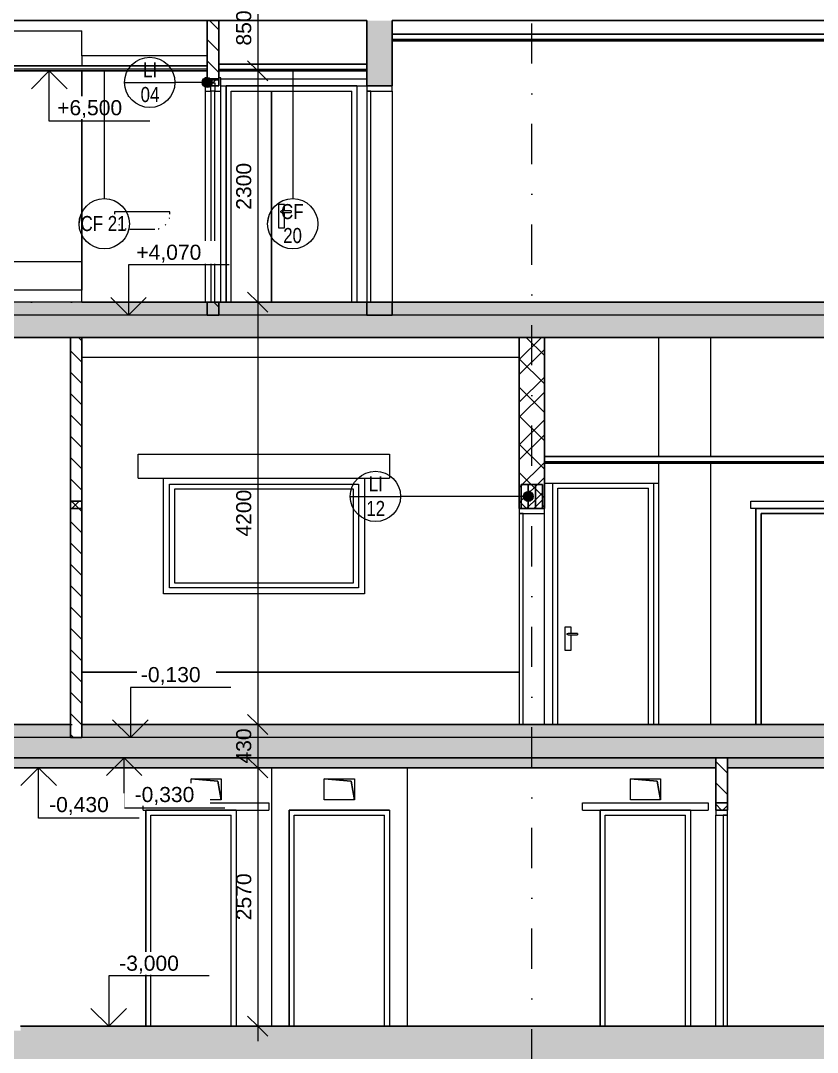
# Model space of a CAD drawing. Header units: millimetres. Extents: x -7743 to 191930, y -8645 to 72638.
# Drawn here: x 3015 to 10940, y -3260 to 7000 of the extents above; entities that cross this region are included whole.
import ezdxf

# ---------------------------------------------------------------- set-up
doc = ezdxf.new("R2010")
doc.units = ezdxf.units.MM
for name, pattern in [('HA_Dash_3mm-S1mm', [300, 200, -100]), ('HA_DashDot_10mm-S3mm', [1000, 400, -300, 0, -300]), ('HA_Dot-S4mm', [400, 0, -400])]:
    doc.linetypes.add(name, pattern=pattern)
for name, color, linetype, lineweight in [('A-____-____-DIMS', 9, 'Continuous', 5), ('A-____-____-DIMS-100', 9, 'Continuous', 5), ('A-CLNG-____-IDEN', 9, 'Continuous', 9), ('A-CLNG-____-MCUT', 9, 'Continuous', 25), ('A-CLNG-____-PATT', 9, 'Continuous', 25), ('A-DETL-GENF-OTLN', 9, 'Continuous', 9), ('A-DOOR-____-MCUT', 9, 'Continuous', 9), ('A-DOOR-____-OTLN', 9, 'Continuous', 9), ('A-DOOR-FRAM-MCUT', 9, 'Continuous', 9), ('A-DOOR-FRAM-OTLN', 9, 'Continuous', 9), ('A-FLOR-____-MCUT', 9, 'Continuous', 25), ('A-FLOR-____-PATT', 9, 'Continuous', 25), ('A-FLOR-LEVL-OTLN', 9, 'Continuous', 9), ('A-GENM-____-IDEN', 9, 'Continuous', 9), ('A-GENM-____-MCUT', 9, 'Continuous', 9), ('A-GENM-____-OTLN', 9, 'Continuous', 9), ('A-GLAZ-____-OTLN', 9, 'Continuous', 5), ('A-WALL-____-MCUT', 9, 'Continuous', 25), ('A-WALL-____-OTLN', 9, 'Continuous', 9), ('A-WALL-____-PATT', 9, 'Continuous', 25), ('G-____-____-DIMS', 9, 'Continuous', 5), ('I-WALL-____-MCUT', 9, 'Continuous', 25), ('I-WALL-____-OTLN', 9, 'Continuous', 9), ('P-SANR-FIXT-OTLN', 9, 'Continuous', 9), ('S-GRID-____-OTLN', 9, 'Continuous', 5)]:
    doc.layers.add(name, color=color, linetype=linetype, lineweight=lineweight)
doc.styles.add('Arial', font='arial.ttf', dxfattribs={"height": 150})
doc.styles.add('Arial_3', font='arial.ttf', dxfattribs={"width": 0.8, "height": 150})
doc.dimstyles.new('Inner_Dimensions', dxfattribs={"dimscale": 304.8, "dimtxt": 153.03891, "dimasz": 0.656168, "dimexe": 0.492126, "dimexo": 0.0625, "dimgap": 0.065617, "dimtad": 1, "dimdec": 0, "dimzin": 0, "dimdsep": 46, "dimtxsty": 'Arial', "dimblk1": 'OBLIQUE', "dimblk2": 'OBLIQUE', "dimsah": 1, "dimcen": 0.09, "dimdle": 0.492126, "dimazin": 0, "dimtfac": 1, "dimtdec": 4, "dimtix": 1, "dimtmove": 0, "dimatfit": 3, "dimfxl": 0.492126, "dimfxlon": 1, "dimtvp": 1, "dimtolj": 1, "dimtzin": 0, "dimlwd": 9, "dimlwe": 9, "dimarcsym": 2})
pattern_1 = [(135, (695.23, 1865.4), (-106.066, -106.066), [])]
pattern_2 = [(45, (695.23, 1865.4), (-176.7767, 176.7767), []), (45, (765.94, 1865.4), (-176.7767, 176.7767), []), (45, (907.37, 1865.4), (-106.066, 247.4874), [100, -50, 3.353, -46.647])]
pattern_3 = [(0, (695.234, 1865.4), (117.188, 67.658), [78.125, -156.25]), (120, (695.234, 1865.4), (-117.18755, 67.65879), [78.125, -156.25]), (60, (695.234, 1865.4), (0.00045, 135.31679), [0, -156.25, 78.125, 0])]

# ---------------------------------------------------------------- blocks, each defined once
blk = doc.blocks.new('HA_DR_Single_Swing_Solid - In_OJ_900x2100_Vstupni-2215765-ŘEZ A-A OBJEKT A')
at = {"layer": 'A-DOOR-____-MCUT', "color": 250}
for p, q in [((7975, 2100), (7975, 0)), ((8015, 2100), (7975, 2100)), ((8015, 0), (8015, 2100)), ((7975, 0), (8015, 0))]:
    blk.add_line(p, q, dxfattribs=at)
at = {"layer": 'A-DOOR-FRAM-MCUT', "color": 250}
for p, q in [((7975, 2150), (7975, 2100)), ((8225, 2150), (7975, 2150)), ((7975, 2100), (8225, 2100)), ((8225, 2100), (8225, 2150))]:
    blk.add_line(p, q, dxfattribs=at)
at = {"layer": 'A-DOOR-FRAM-OTLN', "color": 250}
blk.add_line((8225, 0), (8225, 2100), dxfattribs=at)
blk = doc.blocks.new('HA_DR_Single_Swing_Solid_ButtFrame - In_FAS_900x2350_Unik-2108754-ŘEZ A-A OBJEKT A')
at = {"layer": 'A-DOOR-____-OTLN', "color": 250}
for p, q in [((8430, 970), (8430, 740)), ((8490, 970), (8430, 970)), ((8490, 907), (8490, 970)), ((8555, 907), (8460, 907)), ((8460, 892), (8555, 892)), ((8490, 740), (8490, 893)), ((8555, 907), (8555, 900)), ((8555, 900), (8555, 892)), ((8430, 740), (8490, 740))]:
    blk.add_line(p, q, dxfattribs=at)
for points, knots in [([(8452, 900), (8452, 901), (8453, 902), (8453, 903), (8453, 904), (8454, 904), (8454, 905), (8455, 905), (8455, 906), (8456, 906), (8457, 907), (8457, 907), (8458, 907), (8458, 907), (8459, 907), (8459, 907), (8460, 907), (8460, 907), (8460, 907)], [0, 0, 0, 0, 0.0833333, 0.125, 0.1666667, 0.2083333, 0.2291667, 0.25, 0.2916667, 0.3333333, 0.3541667, 0.375, 0.3958333, 0.4166667, 0.4375, 0.4583333, 0.4791667, 0.5, 0.5, 0.5, 0.5]), ([(8460, 892), (8460, 892), (8460, 893), (8459, 893), (8459, 893), (8458, 893), (8458, 893), (8457, 893), (8457, 893), (8456, 894), (8456, 894), (8455, 894), (8455, 895), (8454, 895), (8454, 896), (8453, 896), (8453, 897), (8453, 898), (8452, 899), (8452, 900)], [0.5, 0.5, 0.5, 0.5, 0.5208333, 0.5416667, 0.5625, 0.5833333, 0.6041667, 0.625, 0.6458333, 0.6666667, 0.6875, 0.7083333, 0.75, 0.7708333, 0.7916667, 0.8333333, 0.875, 0.9166667, 1, 1, 1, 1])]:
    blk.add_open_spline(points, degree=3, knots=knots, dxfattribs=at)
at = {"layer": 'A-DOOR-FRAM-OTLN', "color": 250}
for p, q in [((8360, 0), (8360, 2350)), ((8360, 2350), (9260, 2350)), ((9260, 0), (9260, 2350))]:
    blk.add_line(p, q, dxfattribs=at)
blk = doc.blocks.new('HA_DR_Single_Swing_Solid - In_BJ_900x2100_Vstupni-2215769-ŘEZ A-A OBJEKT A')
at = {"layer": 'A-DOOR-____-MCUT', "color": 250}
for p, q in [((6460, 6300), (6460, 4200)), ((6500, 6300), (6460, 6300)), ((6500, 4200), (6500, 6300)), ((6460, 4200), (6500, 4200))]:
    blk.add_line(p, q, dxfattribs=at)
at = {"layer": 'A-DOOR-FRAM-MCUT', "color": 250}
for p, q in [((6460, 6350), (6460, 6300)), ((6710, 6350), (6460, 6350)), ((6460, 6300), (6710, 6300)), ((6710, 6300), (6710, 6350))]:
    blk.add_line(p, q, dxfattribs=at)
at = {"layer": 'A-DOOR-FRAM-OTLN', "color": 250}
blk.add_line((6710, 6300), (6710, 4200), dxfattribs=at)
blk = doc.blocks.new('HA_DR_Double_Swing_Solid - In_BJ_1200x2100_800-2099677-ŘEZ A-A OBJEKT A')
at = {"layer": 'A-DOOR-____-OTLN', "color": 250}
for p, q in [((5510, 6300), (5510, 4200)), ((5510, 4200), (5510, 6300)), ((5580, 5170), (5580, 4940)), ((5640, 5170), (5580, 5170)), ((5640, 5107), (5640, 5170)), ((5705, 5107), (5610, 5107)), ((5610, 5092), (5705, 5092)), ((5640, 4940), (5640, 5093)), ((5705, 5107), (5705, 5100)), ((5705, 5100), (5705, 5092)), ((5580, 4940), (5640, 4940))]:
    blk.add_line(p, q, dxfattribs=at)
for points, knots in [([(5602, 5100), (5602, 5101), (5603, 5102), (5603, 5103), (5603, 5104), (5604, 5104), (5604, 5105), (5605, 5105), (5605, 5106), (5606, 5106), (5607, 5107), (5607, 5107), (5608, 5107), (5608, 5107), (5609, 5107), (5609, 5107), (5610, 5107), (5610, 5107), (5610, 5107)], [0, 0, 0, 0, 0.0833333, 0.125, 0.1666667, 0.2083333, 0.2291667, 0.25, 0.2916667, 0.3333333, 0.3541667, 0.375, 0.3958333, 0.4166667, 0.4375, 0.4583333, 0.4791667, 0.5, 0.5, 0.5, 0.5]), ([(5610, 5092), (5610, 5092), (5610, 5093), (5609, 5093), (5609, 5093), (5608, 5093), (5608, 5093), (5607, 5093), (5607, 5093), (5606, 5094), (5606, 5094), (5605, 5094), (5605, 5095), (5604, 5095), (5604, 5096), (5603, 5096), (5603, 5097), (5603, 5098), (5602, 5099), (5602, 5100)], [0.5, 0.5, 0.5, 0.5, 0.5208333, 0.5416667, 0.5625, 0.5833333, 0.6041667, 0.625, 0.6458333, 0.6666667, 0.6875, 0.7083333, 0.75, 0.7708333, 0.7916667, 0.8333333, 0.875, 0.9166667, 1, 1, 1, 1])]:
    blk.add_open_spline(points, degree=3, knots=knots, dxfattribs=at)
at = {"layer": 'A-DOOR-FRAM-OTLN', "color": 250}
for p, q in [((5060, 6350), (5060, 4200)), ((6360, 6350), (5060, 6350)), ((5110, 4200), (5110, 6300)), ((5110, 6300), (6310, 6300)), ((6310, 4200), (6310, 6300)), ((6360, 6350), (6360, 4200))]:
    blk.add_line(p, q, dxfattribs=at)
blk = doc.blocks.new('HA_DR_Single_SlidingToPocket_Solid - In_BJ_700x2100-2195890-ŘEZ A-A OBJEKT A')
at = {"layer": 'A-DOOR-____-MCUT', "color": 250}
for p, q in [((4907, 6300), (4907, 4200)), ((4947, 6300), (4907, 6300)), ((4947, 4200), (4947, 6300)), ((4907, 4200), (4947, 4200))]:
    blk.add_line(p, q, dxfattribs=at)
at = {"layer": 'A-DOOR-FRAM-MCUT', "color": 250}
for p, q in [((4870, 6430), (4850, 6430)), ((4850, 6430), (4850, 6300)), ((4870, 6410), (4870, 6430)), ((4985, 6410), (4870, 6410)), ((4907, 6300), (4907, 6380)), ((4907, 6380), (4947, 6380)), ((4947, 6380), (4947, 6300)), ((5005, 6430), (4985, 6430)), ((4985, 6430), (4985, 6410)), ((5005, 6300), (5005, 6430)), ((4850, 6300), (4907, 6300)), ((4947, 6300), (5005, 6300))]:
    blk.add_line(p, q, dxfattribs=at)
at = {"layer": 'A-DOOR-FRAM-OTLN', "color": 250}
for p, q in [((4850, 6300), (4850, 4200)), ((5005, 4200), (5005, 6300))]:
    blk.add_line(p, q, dxfattribs=at)
blk = doc.blocks.new('HA_WD_SinglePanel - 2000x1150-2168136-ŘEZ A-A OBJEKT A')
at = {"layer": 'A-GLAZ-____-OTLN', "color": 50}
for p, q in [((4495, 2390), (6375, 2390)), ((4495, 1360), (4495, 2390)), ((6375, 2390), (6375, 1360)), ((4545, 2340), (4545, 1410)), ((6325, 2340), (4545, 2340)), ((6325, 1410), (6325, 2340)), ((6375, 1360), (4495, 1360)), ((4545, 1410), (6325, 1410))]:
    blk.add_line(p, q, dxfattribs=at)
blk = doc.blocks.new('ABMV_WashBasin_Generic - 550x460-2226439-ŘEZ A-A OBJEKT A')
at = {"layer": 'P-SANR-FIXT-OTLN', "color": 250}
for p, q in [((3950, 5100), (3950, 5075)), ((4100, 5100), (3950, 5100)), ((4350, 5100), (4100, 5100)), ((4500, 5100), (4350, 5100)), ((4500, 5075), (4500, 5100)), ((4100, 4925), (4350, 4925))]:
    blk.add_line(p, q, dxfattribs=at)
for centre, start, end in [((4100, 5075), 193.3248, 196.6752), ((4350, 5075), 343.3248, 346.6752), ((4100, 5075), 223.3248, 226.6752), ((4100, 5075), 253.3105, 256.7041), ((4350, 5075), 283.2959, 286.6895), ((4350, 5075), 313.3248, 316.6752)]:
    blk.add_arc(centre, 150, start, end, dxfattribs=at)
blk = doc.blocks.new('ABMV_ShowerBasin_Generic - 800x1350-1417796-ŘEZ A-A OBJEKT A')
at = {"layer": 'P-SANR-FIXT-OTLN', "color": 250}
for p, q in [((2825, 4200), (2825, 4320)), ((3625, 4320), (2825, 4320)), ((3625, 4200), (3625, 4320)), ((3625, 4200), (2825, 4200))]:
    blk.add_line(p, q, dxfattribs=at)
blk = doc.blocks.new('HA_GM_Tiling_LineBased - Generic Tiles-2156418-ŘEZ A-A OBJEKT A')
at = {"layer": 'A-GENM-____-OTLN', "color": 250}
blk.add_line((3625, 4320), (3625, 6500), dxfattribs=at)
blk = doc.blocks.new('HA_DR_Double_Swing_Solid_FrameButt - In_1800x2100_900-2119139-ŘEZ A-A OBJEKT A')
at = {"layer": 'A-DOOR-____-OTLN', "color": 250}
for p, q in [((10380, 2100), (10380, 0)), ((11280, 2100), (10380, 2100)), ((11280, 0), (11280, 2100)), ((12180, 2100), (11280, 2100)), ((11280, 2100), (11280, 0)), ((12180, 0), (12180, 2100)), ((11350, 970), (11350, 740)), ((11410, 970), (11350, 970)), ((11410, 907), (11410, 970)), ((11475, 907), (11380, 907)), ((11380, 892), (11475, 892)), ((11410, 740), (11410, 893)), ((11475, 907), (11475, 900)), ((11475, 900), (11475, 892)), ((11350, 740), (11410, 740))]:
    blk.add_line(p, q, dxfattribs=at)
for points, knots in [([(11373, 900), (11373, 901), (11373, 902), (11373, 903), (11374, 904), (11374, 904), (11375, 905), (11375, 905), (11376, 906), (11377, 906), (11377, 907), (11378, 907), (11378, 907), (11378, 907), (11379, 907), (11379, 907), (11380, 907), (11380, 907), (11380, 907)], [0, 0, 0, 0, 0.0833333, 0.125, 0.1666667, 0.2083333, 0.2291667, 0.25, 0.2916667, 0.3333333, 0.3541667, 0.375, 0.3958333, 0.4166667, 0.4375, 0.4583333, 0.4791667, 0.5, 0.5, 0.5, 0.5]), ([(11380, 892), (11380, 892), (11380, 893), (11379, 893), (11379, 893), (11378, 893), (11378, 893), (11378, 893), (11377, 893), (11377, 894), (11376, 894), (11376, 894), (11375, 895), (11375, 895), (11374, 896), (11374, 896), (11373, 897), (11373, 898), (11373, 899), (11373, 900)], [0.5, 0.5, 0.5, 0.5, 0.5208333, 0.5416667, 0.5625, 0.5833333, 0.6041667, 0.625, 0.6458333, 0.6666667, 0.6875, 0.7083333, 0.75, 0.7708333, 0.7916667, 0.8333333, 0.875, 0.9166667, 1, 1, 1, 1])]:
    blk.add_open_spline(points, degree=3, knots=knots, dxfattribs=at)
at = {"layer": 'A-DOOR-FRAM-OTLN', "color": 250}
for p, q in [((12230, 2150), (10330, 2150)), ((10330, 2150), (10330, 0)), ((10380, 0), (10380, 2100)), ((10380, 2100), (12180, 2100)), ((12180, 2100), (12180, 0)), ((12230, 2150), (12230, 0))]:
    blk.add_line(p, q, dxfattribs=at)
blk = doc.blocks.new('TB_Porotherm KP11_5_1000mm - TB_Porotherm KP11_5_1000mm-1965691-ŘEZ A-A OBJEKT A')
at = {"layer": 'A-GENM-____-OTLN', "lineweight": 5}
h = blk.add_hatch(dxfattribs=at)
h.set_pattern_fill('FP_8', color=256, style=0, pattern_type=2)
h.set_pattern_definition(pattern_2)
h.paths.add_polyline_path([(3625, 2150), (3625, 2221), (3510, 2221), (3510, 2150)])
at = {"layer": 'A-GENM-____-MCUT', "color": 10, "lineweight": 25}
for p, q in [((3625, 2221), (3510, 2221)), ((3510, 2221), (3510, 2150)), ((3625, 2150), (3625, 2221)), ((3510, 2150), (3625, 2150))]:
    blk.add_line(p, q, dxfattribs=at)
blk = doc.blocks.new('TB_Porotherm KP11_5_2000mm - TB_Porotherm KP11_5_2000mm-1976121-ŘEZ A-A OBJEKT A')
at = {"layer": 'A-GENM-____-OTLN', "color": 250}
for p, q in [((10280, 2150), (10280, 2221)), ((10280, 2221), (12280, 2221)), ((12280, 2221), (12280, 2150)), ((12280, 2150), (10280, 2150))]:
    blk.add_line(p, q, dxfattribs=at)
blk = doc.blocks.new('TB_Porotherm KP7_1250mm - TB_Porotherm KP7_1250mm-1966492-ŘEZ A-A OBJEKT A')
at = {"layer": 'A-GENM-____-OTLN', "lineweight": 5}
h = blk.add_hatch(dxfattribs=at)
h.set_pattern_fill('FP_8', color=256, style=0, pattern_type=2)
h.set_pattern_definition(pattern_2)
h.paths.add_polyline_path([(8135, 2150), (8135, 2388), (8065, 2388), (8065, 2150)])
at = {"layer": 'A-GENM-____-MCUT', "color": 10, "lineweight": 25}
for p, q in [((8135, 2388), (8065, 2388)), ((8065, 2388), (8065, 2150)), ((8135, 2150), (8135, 2388)), ((8065, 2150), (8135, 2150))]:
    blk.add_line(p, q, dxfattribs=at)
blk = doc.blocks.new('TB_Porotherm KP7_1250mm - TB_Porotherm KP7_1250mm-V7-ŘEZ A-A OBJEKT A')
at = {"layer": 'A-GENM-____-OTLN', "lineweight": 5}
h = blk.add_hatch(dxfattribs=at)
h.set_pattern_fill('FP_8', color=256, style=0, pattern_type=2)
h.set_pattern_definition(pattern_2)
h.paths.add_polyline_path([(8065, 2150), (8065, 2388), (7995, 2388), (7995, 2150)])
at = {"layer": 'A-GENM-____-MCUT', "color": 10, "lineweight": 25}
for p, q in [((8065, 2388), (7995, 2388)), ((7995, 2388), (7995, 2150)), ((8065, 2150), (8065, 2388)), ((7995, 2150), (8065, 2150))]:
    blk.add_line(p, q, dxfattribs=at)
blk = doc.blocks.new('TB_Porotherm KP7_1250mm - TB_Porotherm KP7_1250mm-V8-ŘEZ A-A OBJEKT A')
at = {"layer": 'A-GENM-____-OTLN', "lineweight": 5}
h = blk.add_hatch(dxfattribs=at)
h.set_pattern_fill('FP_8', color=256, style=0, pattern_type=2)
h.set_pattern_definition(pattern_2)
h.paths.add_polyline_path([(8205, 2150), (8205, 2388), (8135, 2388), (8135, 2150)])
at = {"layer": 'A-GENM-____-MCUT', "color": 10, "lineweight": 25}
for p, q in [((8205, 2388), (8135, 2388)), ((8135, 2388), (8135, 2150)), ((8205, 2150), (8205, 2388)), ((8135, 2150), (8205, 2150))]:
    blk.add_line(p, q, dxfattribs=at)
blk = doc.blocks.new('TB_Porotherm KP11_5_1500mm - TB_Porotherm KP11_5_1500mm-1972909-ŘEZ A-A OBJEKT A')
at = {"layer": 'A-GENM-____-OTLN', "color": 250}
for p, q in [((5005, 6421), (6460, 6421)), ((5005, 6350), (6460, 6350))]:
    blk.add_line(p, q, dxfattribs=at)
blk = doc.blocks.new('TB_Porotherm KP11_5_1750mm - TB_Porotherm KP11_5_1750mm-1973712-ŘEZ A-A OBJEKT A')
at = {"layer": 'A-GENM-____-OTLN', "lineweight": 5}
h = blk.add_hatch(dxfattribs=at)
h.set_pattern_fill('FP_8', color=256, style=0, pattern_type=2)
h.set_pattern_definition(pattern_2)
h.paths.add_polyline_path([(4985, 6350), (4985, 6421), (4870, 6421), (4870, 6350)])
at = {"layer": 'A-GENM-____-MCUT', "color": 10, "lineweight": 25}
for p, q in [((4985, 6421), (4870, 6421)), ((4870, 6421), (4870, 6350)), ((4985, 6350), (4985, 6421)), ((4870, 6350), (4985, 6350))]:
    blk.add_line(p, q, dxfattribs=at)
blk = doc.blocks.new('TB_Porotherm KP7_1250mm - TB_Porotherm KP7_1250mm-V14-ŘEZ A-A OBJEKT A')
at = {"layer": 'A-GENM-____-OTLN', "color": 250}
blk.add_line((8225, 2400), (9365, 2400), dxfattribs=at)
blk = doc.blocks.new('TB_Porotherm KP7_2500mm - TB_Porotherm KP7_2500mm-2000681-ŘEZ A-A OBJEKT A')
at = {"layer": 'A-GENM-____-OTLN', "color": 250}
for p, q in [((4185, 2450), (4185, 2688)), ((4185, 2688), (6685, 2688)), ((6685, 2688), (6685, 2450)), ((4185, 2450), (6685, 2450))]:
    blk.add_line(p, q, dxfattribs=at)
blk = doc.blocks.new('HA_GM_Tiling_LineBased - Generic Tiles-2156424-ŘEZ A-A OBJEKT A')
at = {"layer": 'A-GENM-____-OTLN', "color": 250}
for p, q in [((2825, 6900), (3625, 6900)), ((3625, 6650), (3625, 6900)), ((3625, 4600), (2825, 4600))]:
    blk.add_line(p, q, dxfattribs=at)
blk = doc.blocks.new('185-01_OBJEKT A_Central_rvt-1-ŘEZ A-A OBJEKT A')
at = {"layer": 'A-FLOR-____-PATT', "lineweight": 5}
h = blk.add_hatch(color=7, dxfattribs=at)
h.paths.add_polyline_path([(22338, 4070), (22420, 4070), (22420, 4200), (19095, 4200), (19095, 4070), (21791, 4070)])
h.paths.add_polyline_path([(1008, 4070), (18845, 4070), (18845, 4200), (100, 4200), (100, 4070)])
at = {"layer": 'A-FLOR-____-PATT', "lineweight": 9}
for points in [[(14134, 3850), (22420, 3850), (22420, 4070), (-260, 4070), (-260, 3850), (13040, 3850)], [(13040, -330), (21820, -330), (21820, -130), (-260, -130), (-260, -330), (11946, -330)]]:
    blk.add_hatch(color=254, dxfattribs=at).paths.add_polyline_path(points)
at = {"layer": 'A-FLOR-____-PATT', "lineweight": 5}
h = blk.add_hatch(color=7, dxfattribs=at)
h.paths.add_polyline_path([(10853, -130), (22060, -130), (22060, 0), (3625, 0), (3625, -130), (9759, -130)])
h.paths.add_polyline_path([(1250, -130), (3510, -130), (3510, 0), (1250, 0), (1250, -50)])
h.paths.add_polyline_path([(1135, -130), (1135, 0), (100, 0), (100, -130), (1008, -130)])
at = {"layer": 'A-WALL-____-PATT', "lineweight": 5}
h = blk.add_hatch(dxfattribs=at)
h.set_pattern_fill('FP_1', color=50, style=0, pattern_type=2)
h.set_pattern_definition(pattern_1)
h.paths.add_polyline_path([(4985, 4070), (4985, 4200), (4870, 4200), (4870, 4070)])
h.paths.add_polyline_path([(4985, 6410), (4985, 7000), (4870, 7000), (4870, 6410)])
at = {"layer": 'A-WALL-____-PATT', "lineweight": 9}
h = blk.add_hatch(color=254, dxfattribs=at)
h.paths.add_polyline_path([(6460, 4070), (6710, 4070), (6710, 4200), (6460, 4200)])
h.paths.add_polyline_path([(6710, 6350), (6710, 7000), (6460, 7000), (6460, 6350), (6477, 6350)])
at = {"layer": 'A-WALL-____-PATT', "lineweight": 5}
h = blk.add_hatch(dxfattribs=at)
h.set_pattern_fill('FP_1', color=50, style=0, pattern_type=2)
h.set_pattern_definition(pattern_1)
h.paths.add_polyline_path([(3510, -130), (3625, -130), (3625, 3850), (3510, 3850), (3510, -50)])
h = blk.add_hatch(dxfattribs=at)
h.set_pattern_fill('FP_4', color=50, style=0, pattern_type=2)
h.set_pattern_definition([(45, (695.23, 1865.4), (-212.132, 212.132), []), (45, (845.23, 1865.4), (-212.132, 212.132), []), (315, (695.23, 1865.4), (141.4214, 141.4214), [])])
h.paths.add_polyline_path([(8225, 2150), (8225, 3850), (7975, 3850), (7975, 2150)])
at = {"layer": 'A-CLNG-____-MCUT', "color": 10}
for p, q in [((18845, 6867), (6710, 6867)), ((6710, 6867), (6710, 6800)), ((6710, 6800), (18845, 6800)), ((6460, 6567), (4985, 6567)), ((4985, 6567), (4985, 6500)), ((6460, 6500), (6460, 6567)), ((4870, 6552), (2825, 6552)), ((2825, 6500), (4870, 6500)), ((4870, 6500), (4870, 6552)), ((4985, 6500), (6460, 6500)), ((22060, 2667), (8225, 2667)), ((8225, 2667), (8225, 2600)), ((8225, 2600), (22060, 2600))]:
    blk.add_line(p, q, dxfattribs=at)
at = {"layer": 'A-CLNG-____-MCUT', "color": 250, "lineweight": 9}
for p, q in [((18845, 6813), (6710, 6813)), ((4870, 6516), (2825, 6516)), ((6460, 6513), (4985, 6513)), ((22060, 2613), (8225, 2613))]:
    blk.add_line(p, q, dxfattribs=at)
at = {"layer": 'A-FLOR-____-MCUT', "color": 10}
for p, q in [((2825, 7000), (4870, 7000)), ((4985, 7000), (6460, 7000)), ((6710, 7000), (18845, 7000)), ((18845, 4200), (3625, 4200)), ((-260, 3850), (22420, 3850)), ((3510, 0), (1250, 0)), ((22060, 0), (3625, 0)), ((-260, -330), (21720, -330))]:
    blk.add_line(p, q, dxfattribs=at)
at = {"layer": 'A-FLOR-____-MCUT', "color": 250, "lineweight": 9}
for p, q in [((4870, 7000), (4985, 7000)), ((18845, 4070), (100, 4070)), ((3510, -130), (3510, 0)), ((3625, 0), (3625, -130)), ((3510, -130), (1250, -130)), ((3625, -130), (3510, -130)), ((21820, -130), (3625, -130))]:
    blk.add_line(p, q, dxfattribs=at)
at = {"layer": 'A-WALL-____-MCUT', "color": 250, "lineweight": 9}
for p, q in [((4985, 7000), (4870, 7000)), ((3510, 0), (3510, -130)), ((3625, -130), (3625, 0)), ((3510, -130), (3625, -130))]:
    blk.add_line(p, q, dxfattribs=at)
at = {"layer": 'A-WALL-____-OTLN', "color": 250}
for p, q in [((7975, 3650), (3625, 3650)), ((4435, 1300), (4435, 2450)), ((4435, 2450), (6435, 2450)), ((6435, 2450), (6435, 1300)), ((8310, 0), (8310, 2400)), ((8310, 2400), (9310, 2400)), ((9310, 2400), (9310, 0)), ((6435, 1300), (4435, 1300)), ((3625, 520), (7975, 520))]:
    blk.add_line(p, q, dxfattribs=at)
at = {"layer": 'I-WALL-____-MCUT', "color": 10}
for p, q in [((4870, 7000), (4870, 6410)), ((4985, 6410), (4985, 7000)), ((6460, 7000), (6460, 6350)), ((6710, 6350), (6710, 7000)), ((4870, 6410), (4985, 6410)), ((6460, 6350), (6710, 6350)), ((4870, 4200), (4870, 4070)), ((4985, 4200), (4870, 4200)), ((4985, 4070), (4985, 4200)), ((6460, 4200), (6460, 4070)), ((6710, 4200), (6460, 4200)), ((6710, 4070), (6710, 4200)), ((4870, 4070), (4985, 4070)), ((6460, 4070), (6710, 4070)), ((3510, 3850), (3510, 0)), ((3625, 3850), (3510, 3850)), ((3625, 0), (3625, 3850)), ((8225, 3850), (7975, 3850)), ((7975, 3850), (7975, 2150)), ((8225, 2150), (8225, 3850)), ((7975, 2150), (8225, 2150))]:
    blk.add_line(p, q, dxfattribs=at)
at = {"layer": 'I-WALL-____-OTLN', "color": 250}
for p, q in [((4870, 6650), (3625, 6650)), ((3625, 6650), (3625, 6552)), ((3625, 6500), (3625, 4320)), ((5060, 4200), (5060, 6350)), ((5060, 6350), (6360, 6350)), ((6360, 6350), (6360, 4200)), ((9365, 2667), (9365, 3850)), ((9880, 2667), (9880, 3850)), ((9365, 0), (9365, 2600)), ((9880, 0), (9880, 2600)), ((10330, 0), (10330, 2150)), ((10330, 2150), (12230, 2150)), ((7975, 520), (3625, 520))]:
    blk.add_line(p, q, dxfattribs=at)
at = {"layer": 'A-DOOR-____-OTLN', "color": 250, "lineweight": 9}
for name in ['HA_DR_Single_SlidingToPocket_Solid - In_BJ_700x2100-2195890-ŘEZ A-A OBJEKT A', 'HA_DR_Double_Swing_Solid - In_BJ_1200x2100_800-2099677-ŘEZ A-A OBJEKT A', 'HA_DR_Single_Swing_Solid - In_BJ_900x2100_Vstupni-2215769-ŘEZ A-A OBJEKT A', 'HA_DR_Single_Swing_Solid_ButtFrame - In_FAS_900x2350_Unik-2108754-ŘEZ A-A OBJEKT A', 'HA_DR_Single_Swing_Solid - In_OJ_900x2100_Vstupni-2215765-ŘEZ A-A OBJEKT A', 'HA_DR_Double_Swing_Solid_FrameButt - In_1800x2100_900-2119139-ŘEZ A-A OBJEKT A']:
    blk.add_blockref(name, (0, 0), dxfattribs=at)
at = {"layer": 'A-GENM-____-OTLN', "color": 250, "lineweight": 9}
for name in ['HA_GM_Tiling_LineBased - Generic Tiles-2156424-ŘEZ A-A OBJEKT A', 'HA_GM_Tiling_LineBased - Generic Tiles-2156418-ŘEZ A-A OBJEKT A', 'TB_Porotherm KP11_5_1750mm - TB_Porotherm KP11_5_1750mm-1973712-ŘEZ A-A OBJEKT A', 'TB_Porotherm KP11_5_1500mm - TB_Porotherm KP11_5_1500mm-1972909-ŘEZ A-A OBJEKT A', 'TB_Porotherm KP7_2500mm - TB_Porotherm KP7_2500mm-2000681-ŘEZ A-A OBJEKT A', 'TB_Porotherm KP7_1250mm - TB_Porotherm KP7_1250mm-V7-ŘEZ A-A OBJEKT A', 'TB_Porotherm KP7_1250mm - TB_Porotherm KP7_1250mm-1966492-ŘEZ A-A OBJEKT A', 'TB_Porotherm KP7_1250mm - TB_Porotherm KP7_1250mm-V8-ŘEZ A-A OBJEKT A', 'TB_Porotherm KP7_1250mm - TB_Porotherm KP7_1250mm-V14-ŘEZ A-A OBJEKT A', 'TB_Porotherm KP11_5_1000mm - TB_Porotherm KP11_5_1000mm-1965691-ŘEZ A-A OBJEKT A', 'TB_Porotherm KP11_5_2000mm - TB_Porotherm KP11_5_2000mm-1976121-ŘEZ A-A OBJEKT A']:
    blk.add_blockref(name, (0, 0), dxfattribs=at)
at = {"layer": 'A-GLAZ-____-OTLN', "color": 250, "lineweight": 9}
blk.add_blockref('HA_WD_SinglePanel - 2000x1150-2168136-ŘEZ A-A OBJEKT A', (0, 0), dxfattribs=at)
at = {"layer": 'P-SANR-FIXT-OTLN', "color": 250, "lineweight": 9}
for name in ['ABMV_WashBasin_Generic - 550x460-2226439-ŘEZ A-A OBJEKT A', 'ABMV_ShowerBasin_Generic - 800x1350-1417796-ŘEZ A-A OBJEKT A']:
    blk.add_blockref(name, (0, 0), dxfattribs=at)
blk = doc.blocks.new('HA_DR_Single_Swing_Solid - In_900x2100_SKLEP D03-2323124-ŘEZ A-A OBJEKT A')
at = {"layer": 'A-DOOR-____-MCUT'}
for p, q in [((10045, -900), (10005, -900)), ((10005, -900), (10005, -3000)), ((10045, -3000), (10045, -900)), ((10005, -3000), (10045, -3000))]:
    blk.add_line(p, q, dxfattribs=at)
at = {"layer": 'A-DOOR-FRAM-MCUT'}
for p, q in [((10045, -850), (9930, -850)), ((9930, -850), (9930, -900)), ((9930, -900), (10045, -900)), ((10045, -900), (10045, -850))]:
    blk.add_line(p, q, dxfattribs=at)
at = {"layer": 'A-DOOR-FRAM-OTLN'}
blk.add_line((9930, -3000), (9930, -900), dxfattribs=at)
blk = doc.blocks.new('HA_DR_Single_Swing_Solid - In_800x2100_SKLEP-2273963-ŘEZ A-A OBJEKT A')
at = {"layer": 'A-DOOR-FRAM-OTLN'}
for p, q in [((8780, -850), (8780, -3000)), ((9680, -850), (8780, -850)), ((8830, -3000), (8830, -900)), ((8830, -900), (9630, -900)), ((9630, -3000), (9630, -900)), ((9680, -850), (9680, -3000))]:
    blk.add_line(p, q, dxfattribs=at)
blk = doc.blocks.new('HA_DR_Single_Swing_Solid - In_800x2100_SKLEP-2390810-ŘEZ A-A OBJEKT A')
at = {"layer": 'A-DOOR-FRAM-OTLN'}
for p, q in [((4260, -850), (4260, -3000)), ((5160, -850), (4260, -850)), ((4310, -3000), (4310, -900)), ((4310, -900), (5110, -900)), ((5110, -3000), (5110, -900)), ((5160, -850), (5160, -3000))]:
    blk.add_line(p, q, dxfattribs=at)
blk = doc.blocks.new('HA_DR_Single_Swing_Solid - In_900x2100_SKLEP-2273779-ŘEZ A-A OBJEKT A')
at = {"layer": 'A-DOOR-FRAM-OTLN'}
for p, q in [((5685, -850), (5685, -3000)), ((6685, -850), (5685, -850)), ((5735, -3000), (5735, -900)), ((5735, -900), (6635, -900)), ((6635, -3000), (6635, -900)), ((6685, -850), (6685, -3000))]:
    blk.add_line(p, q, dxfattribs=at)
blk = doc.blocks.new('TB_Porotherm KP11_5_1250mm - TB_Porotherm KP11_5_1250mm-2113159-ŘEZ A-A OBJEKT A')
at = {"layer": 'A-GENM-____-OTLN'}
for p, q in [((19070, -850), (19070, -779)), ((19070, -779), (20320, -779)), ((20320, -779), (20320, -850)), ((19070, -850), (20320, -850))]:
    blk.add_line(p, q, dxfattribs=at)
blk = doc.blocks.new('TB_Porotherm KP11_5_1250mm - TB_Porotherm KP11_5_1250mm-V24-ŘEZ A-A OBJEKT A')
at = {"layer": 'A-GENM-____-OTLN', "lineweight": 5}
h = blk.add_hatch(dxfattribs=at)
h.set_pattern_fill('FP_8', color=256, style=0, pattern_type=2)
h.set_pattern_definition(pattern_2)
h.paths.add_polyline_path([(10045, -850), (10045, -779), (9930, -779), (9930, -850)])
at = {"layer": 'A-GENM-____-MCUT', "lineweight": 25}
for p, q in [((10045, -779), (9930, -779)), ((9930, -779), (9930, -850)), ((10045, -850), (10045, -779)), ((9930, -850), (10045, -850))]:
    blk.add_line(p, q, dxfattribs=at)
blk = doc.blocks.new('HA_GM_Opening_Rectangle_WallBased - Default-2390811-ŘEZ A-A OBJEKT A')
at = {"layer": 'A-DETL-GENF-OTLN', "lineweight": 25}
for p, q in [((4977, -563), (4710, -540)), ((5010, -750), (4977, -563))]:
    blk.add_line(p, q, dxfattribs=at)
blk = doc.blocks.new('HA_GM_Opening_Rectangle_WallBased - Default-2341140-ŘEZ A-A OBJEKT A')
at = {"layer": 'A-DETL-GENF-OTLN', "lineweight": 25}
for p, q in [((6302, -563), (6035, -540)), ((6335, -750), (6302, -563))]:
    blk.add_line(p, q, dxfattribs=at)
blk = doc.blocks.new('HA_GM_Opening_Rectangle_WallBased - Default-2340580-ŘEZ A-A OBJEKT A')
at = {"layer": 'A-DETL-GENF-OTLN', "lineweight": 25}
for p, q in [((9347, -563), (9080, -540)), ((9380, -750), (9347, -563))]:
    blk.add_line(p, q, dxfattribs=at)
blk = doc.blocks.new('Spot Elevations - Default-792506-ŘEZ A-A OBJEKT A')
at = {"layer": 'G-____-____-DIMS', "lineweight": 9}
for p, q in [((1364, 1900), (364, 1900)), ((364, 1900), (364, 1400)), ((187, 1577), (364, 1400)), ((364, 1400), (541, 1577))]:
    blk.add_line(p, q, dxfattribs=at)
blk = doc.blocks.new('Spot Elevations - Flipped-794089-ŘEZ A-A OBJEKT A')
at = {"layer": 'G-____-____-DIMS', "lineweight": 9}
for p, q in [((-3049, 93), (-2872, 270)), ((-2872, 270), (-2695, 93)), ((-2872, -230), (-2872, 270)), ((-1872, -230), (-2872, -230))]:
    blk.add_line(p, q, dxfattribs=at)
blk = doc.blocks.new('HA_Tag_Ceiling - Group _ Type Mark-1822524-ŘEZ A-A OBJEKT A')
at = {"layer": 'A-CLNG-____-IDEN'}
blk.add_line((14892, 2040), (14908, 2126), dxfattribs=at)
blk.add_circle((15142, 2040), 250, dxfattribs=at)
blk = doc.blocks.new('DIMBLOCK54-ŘEZ A-A OBJEKT A')
at = {"layer": 'A-____-____-DIMS-100', "lineweight": 9}
for p, q in [((5373, 7350), (5273, 7450)), ((5523, 7350), (5223, 7350)), ((5373, 7350), (5373, 6500)), ((5373, 7350), (5473, 7250)), ((5373, 7350), (5523, 7350)), ((5373, 6500), (5273, 6600)), ((5223, 6500), (5523, 6500)), ((5373, 6500), (5223, 6500)), ((5373, 6500), (5473, 6400))]:
    blk.add_line(p, q, dxfattribs=at)
at = {"layer": 'A-____-____-DIMS-100', "color": 0, "lineweight": 9, "insert": (5159, 6752), "char_height": 150, "width": 415.32, "attachment_point": 1, "rotation": 90, "line_spacing_factor": 0.941778, "style": 'Arial'}
blk.add_mtext('850', dxfattribs=at)
blk = doc.blocks.new('_Oblique')
at = {"color": 0, "linetype": 'ByBlock', "lineweight": -2}
blk.add_line((-0.5, -0.5), (0.5, 0.5), dxfattribs=at)
blk = doc.blocks.new('DIMBLOCK55-ŘEZ A-A OBJEKT A')
at = {"layer": 'A-____-____-DIMS-100', "lineweight": 9}
for p, q in [((5373, 6500), (5273, 6600)), ((5223, 6500), (5523, 6500)), ((5373, 6500), (5223, 6500)), ((5373, 6500), (5373, 4200)), ((5373, 6500), (5473, 6400)), ((5373, 4200), (5273, 4300)), ((5523, 4200), (5223, 4200)), ((5373, 4200), (5473, 4100)), ((5373, 4200), (5523, 4200))]:
    blk.add_line(p, q, dxfattribs=at)
at = {"layer": 'A-____-____-DIMS-100', "color": 0, "lineweight": 9, "insert": (5159, 5119), "char_height": 150, "width": 553.77, "attachment_point": 1, "rotation": 90, "line_spacing_factor": 0.941778, "style": 'Arial'}
blk.add_mtext('2300', dxfattribs=at)
blk = doc.blocks.new('DIMBLOCK56-ŘEZ A-A OBJEKT A')
at = {"layer": 'A-____-____-DIMS-100', "lineweight": 9}
for p, q in [((5373, 4200), (5273, 4300)), ((5523, 4200), (5223, 4200)), ((5373, 4200), (5373, 0)), ((5373, 4200), (5473, 4100)), ((5373, 4200), (5523, 4200)), ((5373, 0), (5273, 100)), ((5373, 0), (5473, -100)), ((5523, 0), (5223, 0)), ((5373, 0), (5523, 0))]:
    blk.add_line(p, q, dxfattribs=at)
at = {"layer": 'A-____-____-DIMS-100', "color": 0, "lineweight": 9, "insert": (5159, 1869), "char_height": 150, "width": 553.77, "attachment_point": 1, "rotation": 90, "line_spacing_factor": 0.941778, "style": 'Arial'}
blk.add_mtext('4200', dxfattribs=at)
blk = doc.blocks.new('DIMBLOCK57-ŘEZ A-A OBJEKT A')
at = {"layer": 'A-____-____-DIMS-100', "lineweight": 9}
for p, q in [((5373, 0), (5273, 100)), ((5373, 0), (5373, -430)), ((5373, 0), (5473, -100)), ((5523, 0), (5223, 0)), ((5373, 0), (5523, 0)), ((5373, -430), (5273, -330)), ((5523, -430), (5223, -430)), ((5373, -430), (5473, -530)), ((5373, -430), (5523, -430))]:
    blk.add_line(p, q, dxfattribs=at)
at = {"layer": 'A-____-____-DIMS-100', "color": 0, "lineweight": 9, "insert": (5159, -388), "char_height": 150, "width": 415.32, "attachment_point": 1, "rotation": 90, "line_spacing_factor": 0.941778, "style": 'Arial'}
blk.add_mtext('430', dxfattribs=at)
blk = doc.blocks.new('DIMBLOCK58-ŘEZ A-A OBJEKT A')
at = {"layer": 'A-____-____-DIMS-100', "lineweight": 9}
for p, q in [((5373, -430), (5273, -330)), ((5523, -430), (5223, -430)), ((5373, -430), (5373, -3150)), ((5373, -430), (5473, -530)), ((5373, -430), (5523, -430)), ((5373, -3000), (5273, -2900)), ((5523, -3000), (5223, -3000)), ((5373, -3000), (5473, -3100)), ((5373, -3000), (5523, -3000))]:
    blk.add_line(p, q, dxfattribs=at)
at = {"layer": 'A-____-____-DIMS-100', "color": 0, "lineweight": 9, "insert": (5159, -1946), "char_height": 150, "width": 553.77, "attachment_point": 1, "rotation": 90, "line_spacing_factor": 0.941778, "style": 'Arial'}
blk.add_mtext('2570', dxfattribs=at)
blk = doc.blocks.new('HA_TAG_GM_Products - Generic-588599-ŘEZ A-A OBJEKT A')
at = {"layer": 'A-GENM-____-IDEN'}
blk.add_line((20920, 6719), (21420, 6719), dxfattribs=at)
blk.add_circle((21170, 6719), 250, dxfattribs=at)

msp = doc.modelspace()

# ---------------------------------------------------------------- hatches: boundary and pattern name
at = {"layer": 'A-CLNG-____-PATT', "lineweight": 5}
h = msp.add_hatch(dxfattribs=at)
h.set_pattern_fill('FP_5', color=256, style=0, pattern_type=2)
h.set_pattern_definition(pattern_3)
h.paths.add_polyline_path([(7571, -430), (9930, -430), (9930, -330), (-260, -330), (-260, -430), (5383.3, -430)])
h = msp.add_hatch(dxfattribs=at)
h.set_pattern_fill('FP_5', color=256, style=0, pattern_type=2)
h.set_pattern_definition(pattern_3)
h.paths.add_polyline_path([(18509.4, -430), (18930, -430), (18930, -330), (10045, -330), (10045, -430), (16321.8, -430)])
at = {"layer": 'A-FLOR-____-PATT', "lineweight": 9}
msp.add_hatch(color=256, dxfattribs=at).paths.add_polyline_path([(23742.1, -3400), (23742.1, -3000), (3015, -3000), (3015, -3045.3), (-260, -3045.3), (-260, -3000), (-5826.8, -3000), (-5826.8, -3400), (22884.8, -3400)])
at = {"layer": 'A-GENM-____-IDEN'}
h = msp.add_hatch(color=256, dxfattribs=at)
edge = h.paths.add_edge_path()
edge.add_arc((4870, 6385.5), 50, 0, 360)
h = msp.add_hatch(color=256, dxfattribs=at)
edge = h.paths.add_edge_path()
edge.add_arc((8065, 2269), 50, 0, 360)
at = {"layer": 'A-WALL-____-PATT', "lineweight": 5}
h = msp.add_hatch(dxfattribs=at)
h.set_pattern_fill('FP_1', color=256, style=0, pattern_type=2)
h.set_pattern_definition(pattern_1)
h.paths.add_polyline_path([(10045, -850), (10045, -330), (9930, -330), (9930, -850)])

# ---------------------------------------------------------------- linework, layer by layer
at = {"layer": 'A-CLNG-____-IDEN'}
msp.add_line((5722.5, 6500), (5722.5, 5230), dxfattribs=at)
at = {"layer": 'A-CLNG-____-MCUT'}
for p, q in [((9930, -330), (-260, -330)), ((18930, -330), (10045, -330)), ((-260, -430), (9930, -430)), ((10045, -430), (18930, -430))]:
    msp.add_line(p, q, dxfattribs=at)
at = {"layer": 'A-FLOR-____-MCUT'}
msp.add_line((23484.1, -3000), (3015, -3000), dxfattribs=at)
at = {"layer": 'A-FLOR-LEVL-OTLN', "linetype": 'HA_Dot-S4mm', "lineweight": 5}
for p, q in [((-4080.2, 4200), (29818.8, 4200)), ((-4080.2, -3000), (29818.8, -3000))]:
    msp.add_line(p, q, dxfattribs=at)
at = {"layer": 'A-FLOR-LEVL-OTLN', "linetype": 'HA_Dot-S4mm'}
msp.add_line((-4080.2, 0), (29818.8, 0), dxfattribs=at)
at = {"layer": 'A-GENM-____-IDEN'}
for p, q in [((4870, 6385.5), (4550.2, 6385.5)), ((8065, 2269), (6795, 2269))]:
    msp.add_line(p, q, dxfattribs=at)
for centre in [(4870, 6385.5), (8065, 2269)]:
    msp.add_circle(centre, 50, dxfattribs=at)
at = {"layer": 'I-WALL-____-MCUT'}
for p, q in [((9930, -330), (9930, -850)), ((10045, -330), (9930, -330)), ((10045, -850), (10045, -330)), ((9930, -850), (10045, -850))]:
    msp.add_line(p, q, dxfattribs=at)
at = {"layer": 'I-WALL-____-OTLN'}
for p, q in [((5510, -430), (5510, -3000)), ((6860, -430), (6860, -3000)), ((4710, -750), (4710, -540)), ((4710, -540), (5010, -540)), ((5010, -540), (5010, -750)), ((6035, -750), (6035, -540)), ((6035, -540), (6335, -540)), ((6335, -540), (6335, -750)), ((9080, -750), (9080, -540)), ((9080, -540), (9380, -540)), ((9380, -540), (9380, -750)), ((5010, -750), (4710, -750)), ((6335, -750), (6035, -750)), ((9380, -750), (9080, -750)), ((4260, -3000), (4260, -850)), ((4260, -850), (5160, -850)), ((5160, -850), (5160, -3000)), ((5685, -3000), (5685, -850)), ((5685, -850), (6685, -850)), ((6685, -850), (6685, -3000)), ((8780, -3000), (8780, -850)), ((8780, -850), (9680, -850)), ((9680, -850), (9680, -3000))]:
    msp.add_line(p, q, dxfattribs=at)
at = {"layer": 'S-GRID-____-OTLN', "linetype": 'HA_DashDot_10mm-S3mm', "lineweight": 9}
msp.add_line((8100, -5428.1), (8100, 12450.4), dxfattribs=at)

# ---------------------------------------------------------------- block references
at = {"lineweight": 5}
msp.add_blockref('185-01_OBJEKT A_Central_rvt-1-ŘEZ A-A OBJEKT A', (0, 0), dxfattribs=at)
at = {"layer": 'A-CLNG-____-IDEN'}
msp.add_blockref('HA_Tag_Ceiling - Group _ Type Mark-1822524-ŘEZ A-A OBJEKT A', (-9420, 2939.7), dxfattribs=at)
at = {"layer": 'A-DOOR-____-OTLN'}
for name in ['HA_DR_Single_Swing_Solid - In_800x2100_SKLEP-2390810-ŘEZ A-A OBJEKT A', 'HA_DR_Single_Swing_Solid - In_900x2100_SKLEP-2273779-ŘEZ A-A OBJEKT A', 'HA_DR_Single_Swing_Solid - In_800x2100_SKLEP-2273963-ŘEZ A-A OBJEKT A', 'HA_DR_Single_Swing_Solid - In_900x2100_SKLEP D03-2323124-ŘEZ A-A OBJEKT A']:
    msp.add_blockref(name, (0, 0), dxfattribs=at)
at = {"layer": 'A-GENM-____-IDEN'}
msp.add_blockref('HA_TAG_GM_Products - Generic-588599-ŘEZ A-A OBJEKT A', (-14625.4, -4450), dxfattribs=at)
at = {"layer": 'A-GENM-____-OTLN'}
for name, p in [('HA_GM_Opening_Rectangle_WallBased - Default-2390811-ŘEZ A-A OBJEKT A', (0, 0)), ('HA_GM_Opening_Rectangle_WallBased - Default-2341140-ŘEZ A-A OBJEKT A', (0, 0)), ('HA_GM_Opening_Rectangle_WallBased - Default-2340580-ŘEZ A-A OBJEKT A', (0, 0)), ('TB_Porotherm KP11_5_1250mm - TB_Porotherm KP11_5_1250mm-2113159-ŘEZ A-A OBJEKT A', (-14835, 0)), ('TB_Porotherm KP11_5_1250mm - TB_Porotherm KP11_5_1250mm-2113159-ŘEZ A-A OBJEKT A', (-10465, 0))]:
    msp.add_blockref(name, p, dxfattribs=at)
at = {"layer": 'A-GENM-____-OTLN', "linetype": 'HA_Dash_3mm-S1mm'}
msp.add_blockref('TB_Porotherm KP11_5_1250mm - TB_Porotherm KP11_5_1250mm-V24-ŘEZ A-A OBJEKT A', (0, 0), dxfattribs=at)
at = {"layer": 'G-____-____-DIMS', "lineweight": 9}
for name, p in [('Spot Elevations - Flipped-794089-ŘEZ A-A OBJEKT A', (6172.4, 6230)), ('Spot Elevations - Default-792506-ŘEZ A-A OBJEKT A', (3724.1, 2670)), ('Spot Elevations - Default-792506-ŘEZ A-A OBJEKT A', (3743.4, -1530)), ('Spot Elevations - Flipped-794089-ŘEZ A-A OBJEKT A', (6917, -600)), ('Spot Elevations - Default-792506-ŘEZ A-A OBJEKT A', (3527.4, -4400))]:
    msp.add_blockref(name, p, dxfattribs=at)

# ---------------------------------------------------------------- texts
at = {"layer": 'A-CLNG-____-IDEN', "lineweight": 5, "char_height": 150, "attachment_point": 1, "style": 'Arial_3'}
for s, insert, width in [('CF', (5605.7, 5176.3), 275.78), ('CF 21', (3611.5, 5057.3), 564.388), ('20', (5626.8, 4938.2), 230.886)]:
    msp.add_mtext(s, dxfattribs=dict(at, insert=insert, width=width))
at = {"layer": 'A-GENM-____-IDEN', "lineweight": 5, "char_height": 150, "attachment_point": 1, "style": 'Arial_3'}
for s, insert, width in [('LI', (4232.6, 6585.8), 173.164), ('LI', (6477.4, 2469.3), 173.164), ('12', (6453.4, 2223.8), 230.886)]:
    msp.add_mtext(s, dxfattribs=dict(at, insert=insert, width=width))

# ---------------------------------------------------------------- dimensions: what is measured, and where the dimension line sits
at = {"layer": 'A-____-____-DIMS', "lineweight": 9}
for base, p1, p2, override, picture, middle in [((5373.5, 6500), (5523.5, 7350), (5223.5, 6500), {"dimpost": '<>', "dimfxl": 901.387819}, 'DIMBLOCK54-ŘEZ A-A OBJEKT A', (5276.9, 6925)), ((5373.5, 4200), (5223.5, 6500), (5523.5, 4200), {"dimpost": '<>', "dimfxl": 2319.482701}, 'DIMBLOCK55-ŘEZ A-A OBJEKT A', (5276.9, 5350)), ((5373.5, 0), (5523.5, 4200), (5523.5, 0), {"dimpost": '<>', "dimfxl": 4200}, 'DIMBLOCK56-ŘEZ A-A OBJEKT A', (5276.9, 2100)), ((5373.5, -430), (5523.5, 0), (5523.5, -430), {"dimpost": '<>', "dimfxl": 430}, 'DIMBLOCK57-ŘEZ A-A OBJEKT A', (5276.9, -215)), ((5373.5, -3000), (5523.5, -430), (5523.5, -3000), {"dimpost": '<>', "dimfxl": 2570}, 'DIMBLOCK58-ŘEZ A-A OBJEKT A', (5276.9, -1715))]:
    dim = msp.add_linear_dim(base=base, p1=p1, p2=p2, angle=90, dimstyle='Inner_Dimensions', override=override, dxfattribs=at)
    dim.commit()
    dim.dimension.update_dxf_attribs({"geometry": picture, "text_midpoint": middle})

# ---------------------------------------------------------------- next in the draw order: texts
at = {"layer": 'G-____-____-DIMS', "lineweight": 9, "char_height": 150, "attachment_point": 1, "line_spacing_factor": 0.941778, "style": 'Arial', "bg_fill": 3, "box_fill_scale": 1.25, "bg_fill_color": 256, "bg_fill_true_color": 13158600, "bg_fill_transparency": 0}
for s, insert, width in [('+6,500', (3378.3, 6209.3), 773.133), ('+4,070', (4165.9, 4771.8), 773.133), ('-0,130', (4211.3, 571.8), 710.695), ('-0,330', (4148.9, -620.7), 710.695), ('-3,000', (3995.3, -2298.2), 710.695)]:
    msp.add_mtext(s, dxfattribs=dict(at, insert=insert, width=width))

# ---------------------------------------------------------------- next in the draw order: linework, layer by layer
at = {"layer": 'A-CLNG-____-IDEN'}
msp.add_line((3847.5, 6500), (3847.5, 5230), dxfattribs=at)

# ---------------------------------------------------------------- next in the draw order: block references
msp.add_blockref('HA_Tag_Ceiling - Group _ Type Mark-1822524-ŘEZ A-A OBJEKT A', (-11295, 2939.7), dxfattribs=at)
at = {"layer": 'A-GENM-____-IDEN'}
msp.add_blockref('HA_TAG_GM_Products - Generic-588599-ŘEZ A-A OBJEKT A', (-16870.1, -333.5), dxfattribs=at)
at = {"layer": 'G-____-____-DIMS', "lineweight": 9}
msp.add_blockref('Spot Elevations - Flipped-794089-ŘEZ A-A OBJEKT A', (6066.3, -700), dxfattribs=at)

# ---------------------------------------------------------------- next in the draw order: texts
at = {"layer": 'A-GENM-____-IDEN', "lineweight": 5, "insert": (4208.6, 6340.3), "char_height": 150, "width": 230.886, "attachment_point": 1, "style": 'Arial_3'}
msp.add_mtext('04', dxfattribs=at)

# ---------------------------------------------------------------- next in the draw order: texts
at = {"layer": 'G-____-____-DIMS', "lineweight": 9, "insert": (3298.2, -720.7), "char_height": 150, "width": 710.695, "attachment_point": 1, "line_spacing_factor": 0.941778, "style": 'Arial', "bg_fill": 3, "box_fill_scale": 1.25, "bg_fill_color": 256, "bg_fill_true_color": 13158600, "bg_fill_transparency": 0}
msp.add_mtext('-0,430', dxfattribs=at)

doc.saveas('drawing.dxf')
